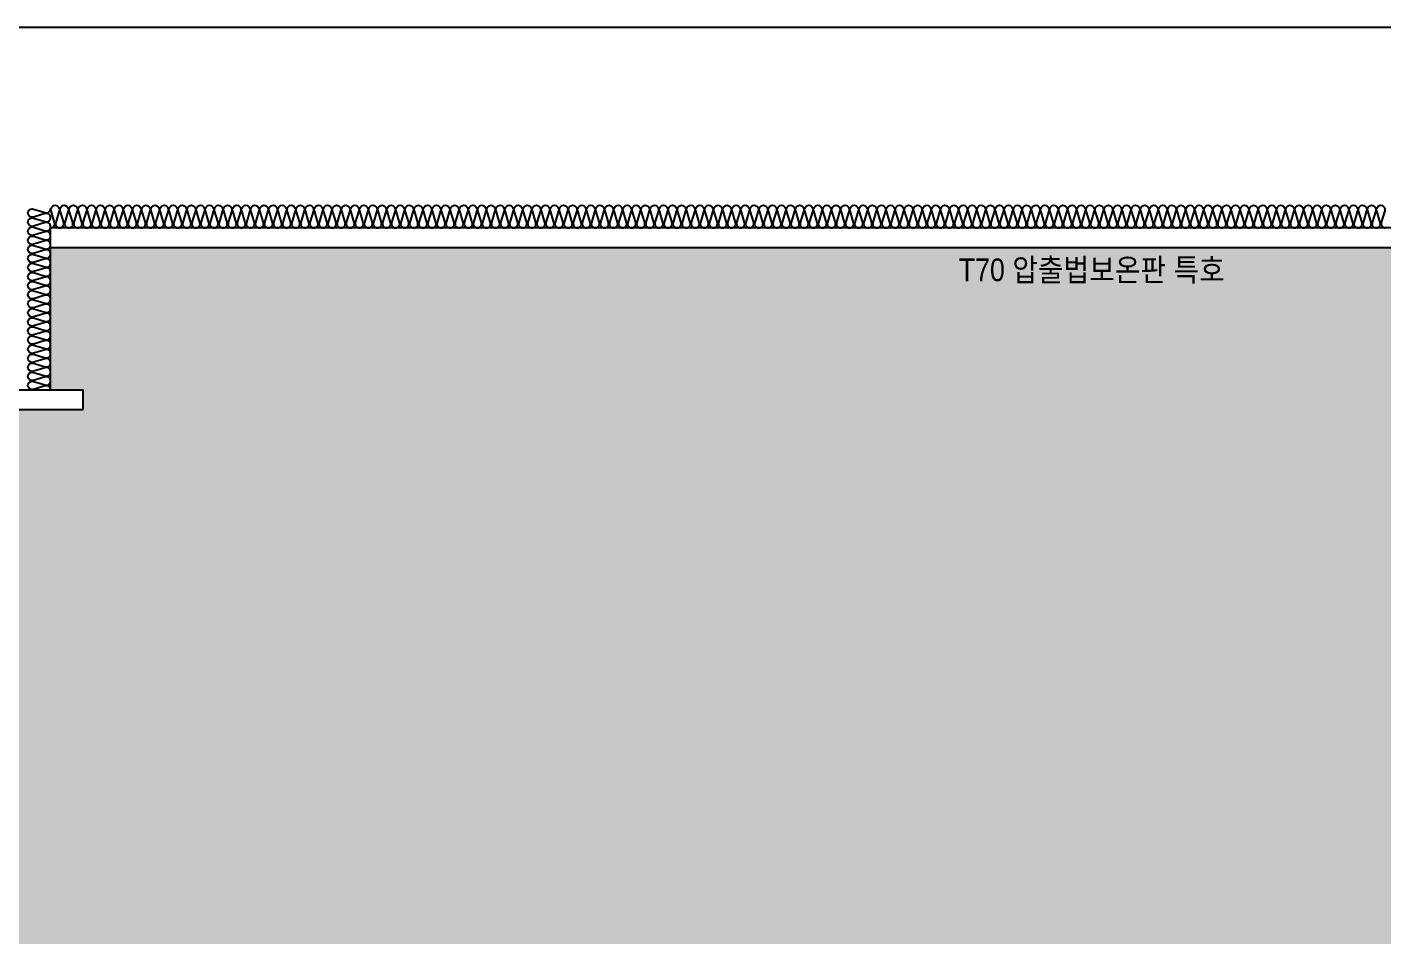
# Model space of a CAD drawing. Header units: millimetres. Extents: x 17311 to 801382, y -242618 to -104888.
# Drawn here: x 364158 to 368339, y -204284 to -201479 of the extents above; entities that cross this region are included whole.
import ezdxf
from ezdxf.enums import TextEntityAlignment as Align

# ---------------------------------------------------------------- set-up
doc = ezdxf.new("R2010")
doc.units = ezdxf.units.MM
doc.header["$LTSCALE"] = 250
for name, color, linetype in [('A-FIN', 6, 'Continuous'), ('A-버림CONC', 4, 'Continuous'), ('ISL', 251, 'Continuous'), ('지반', 254, 'Continuous')]:
    doc.layers.add(name, color=color, linetype=linetype)
doc.layers.add('NOPLOT-단열', color=225, linetype='Continuous', plot=False)
doc.styles.add('Gdim', font='')
doc.styles.get('Gdim').set_extended_font_data('Dotum')

msp = doc.modelspace()

# ---------------------------------------------------------------- hatches: boundary and pattern name
at = {"layer": '지반'}
h = msp.add_hatch(dxfattribs=at)
h.set_pattern_fill('EARTH', color=251, scale=70, angle=45)
h.paths.add_polyline_path([(230117.6, -201879.5), (230117.6, -213174), (380882.4, -213174), (380882.4, -201579.5), (370730.7, -201579.5), (370730.7, -201786.8), (370560.7, -201786.8), (370560.7, -202209.5), (371880.7, -202209.5), (371880.7, -203849.5), (371980.7, -203849.5), (371980.7, -203909.5), (368640.7, -203909.5), (368640.7, -203849.5), (368740.7, -203849.5), (368740.7, -202159.5), (364230.7, -202159.5), (364230.7, -202599.5), (364330.7, -202599.5), (364330.7, -202659.5), (363390.7, -202659.5), (363390.7, -202599.5), (363490.7, -202599.5), (363490.7, -202099.5), (362430.7, -202099.5), (362430.7, -203699.5), (362530.7, -203699.5), (362530.7, -203759.5), (358060.7, -203759.5), (358060.7, -203699.5), (358160.7, -203699.5), (358160.7, -202089.5), (351710.7, -202089.5), (351710.7, -204659.5), (351810.7, -204659.5), (351810.7, -204719.5), (347110.7, -204719.5), (347110.7, -204659.5), (347210.7, -204659.5), (347210.7, -202089.5), (340910.7, -202089.5), (340910.7, -204659.5), (341010.7, -204659.5), (341010.7, -204719.5), (336310.7, -204719.5), (336310.7, -204659.5), (336410.7, -204659.5), (336410.7, -202089.5), (330110.7, -202089.5), (330110.7, -204659.5), (330210.7, -204659.5), (330210.7, -204719.5), (325510.7, -204719.5), (325510.7, -204659.5), (325610.7, -204659.5), (325610.7, -202089.5), (319310.7, -202089.5), (319310.7, -203829.5), (319410.7, -203829.5), (319410.7, -203889.5), (314710.7, -203889.5), (314710.7, -203829.5), (314810.7, -203829.5), (314810.7, -202089.5), (308510.7, -202089.5), (308510.7, -203829.5), (308610.7, -203829.5), (308610.7, -203889.5), (303910.7, -203889.5), (303910.7, -203829.5), (304010.7, -203829.5), (304010.7, -202089.5), (297560.7, -202089.5), (297560.7, -203699.5), (297660.7, -203699.5), (297660.7, -203759.5), (293190.7, -203759.5), (293190.7, -203699.5), (293290.7, -203699.5), (293290.7, -203259.5), (286980.7, -203259.5), (286980.7, -204099.5), (287080.7, -204099.5), (287080.7, -204159.5), (283740.7, -204159.5), (283740.7, -204099.5), (283840.7, -204099.5), (283840.7, -202459.5), (285160.7, -202459.5), (285160.7, -202086.8), (284990.7, -202086.8), (284990.7, -201829.5), (283110.7, -201829.5), (283110.7, -202079.5), (283160.7, -202079.5), (283160.7, -202139.5), (282910.7, -202139.5), (282910.7, -202079.5), (282960.7, -202079.5), (282960.7, -201979.5), (271560.7, -201979.5), (271560.7, -201879.5)])

# ---------------------------------------------------------------- linework, layer by layer
at = {"layer": 'A-FIN'}
msp.add_line((364060.7, -201479.5), (370160.7, -201479.5), dxfattribs=at)
at = {"layer": 'A-버림CONC'}
for p, q in [((363390.7, -202599.5), (364330.7, -202599.5)), ((364330.7, -202659.5), (364330.7, -202599.5)), ((363390.7, -202659.5), (364330.7, -202659.5))]:
    msp.add_line(p, q, dxfattribs=at)
msp.add_lwpolyline([(364230.7, -202159.5), (368740.7, -202159.5)], dxfattribs=at)
at = {"layer": 'ISL'}
msp.add_line((364230.7, -202599.5), (364230.7, -202099.5), dxfattribs=at)
for points in [[(364230.7, -202599.5, 0.509267), (364213.7, -202587.1), (364177.6, -202597.8, -1.372593), (364177.6, -202573.1), (364213.7, -202583.8, 0.509267), (364230.7, -202571.5, 0.509267), (364213.7, -202559.1), (364177.6, -202569.8, -1.372593), (364177.6, -202545.1), (364213.7, -202555.8, 0.509267), (364230.7, -202543.5, 0.509267), (364213.7, -202531.1), (364177.6, -202541.8, -1.372593), (364177.6, -202517.1), (364213.7, -202527.8, 0.509267), (364230.7, -202515.5, 0.509267), (364213.7, -202503.1), (364177.6, -202513.8, -1.372593), (364177.6, -202489.1), (364213.7, -202499.8, 0.509267), (364230.7, -202487.5, 0.509267), (364213.7, -202475.1), (364177.6, -202485.8, -1.372593), (364177.6, -202461.1), (364213.7, -202471.8, 0.509267), (364230.7, -202459.5, 0.509267), (364213.7, -202447.1), (364177.6, -202457.8, -1.372593), (364177.6, -202433.1), (364213.7, -202443.8, 0.509267), (364230.7, -202431.5, 0.509267), (364213.7, -202419.1), (364177.6, -202429.8, -1.372593), (364177.6, -202405.1), (364213.7, -202415.8, 0.509267), (364230.7, -202403.5, 0.509267), (364213.7, -202391.1), (364177.6, -202401.8, -1.372593), (364177.6, -202377.1), (364213.7, -202387.8, 0.509267), (364230.7, -202375.5, 0.509267), (364213.7, -202363.1), (364177.6, -202373.8, -1.372593), (364177.6, -202349.1), (364213.7, -202359.8, 0.509267), (364230.7, -202347.5, 0.509267), (364213.7, -202335.1), (364177.6, -202345.8, -1.372593), (364177.6, -202321.1), (364213.7, -202331.8, 0.509267), (364230.7, -202319.5, 0.509267), (364213.7, -202307.1), (364177.6, -202317.8, -1.372593), (364177.6, -202293.1), (364213.7, -202303.8, 0.509267), (364230.7, -202291.5, 0.509267), (364213.7, -202279.1), (364177.6, -202289.8, -1.372593), (364177.6, -202265.1), (364213.7, -202275.8, 0.509267), (364230.7, -202263.5, 0.509267), (364213.7, -202251.1), (364177.6, -202261.8, -1.372593), (364177.6, -202237.1), (364213.7, -202247.8, 0.509267), (364230.7, -202235.5, 0.509267), (364213.7, -202223.1), (364177.6, -202233.8, -1.372593), (364177.6, -202209.1), (364213.7, -202219.8, 0.509267), (364230.7, -202207.5, 0.509267), (364213.7, -202195.1), (364177.6, -202205.8, -1.372593), (364177.6, -202181.1), (364213.7, -202191.8, 0.509267), (364230.7, -202179.5, 0.509267), (364213.7, -202167.1), (364177.6, -202177.8, -1.372593), (364177.6, -202153.1), (364213.7, -202163.8, 0.509267), (364230.7, -202151.5, 0.509267), (364213.7, -202139.1), (364177.6, -202149.8, -1.372593), (364177.6, -202125.1), (364213.7, -202135.8, 0.509267), (364230.7, -202123.5, 0.509267), (364213.7, -202111.1), (364177.6, -202121.8, -1.372593), (364177.6, -202097.1), (364213.7, -202107.8, 0.509267), (364230.7, -202095.5, 0.509267), (364213.7, -202083.1), (364177.6, -202093.8, -1.372593), (364177.6, -202069.1), (364213.7, -202079.8, 0.509267), (364230.7, -202067.5, 0.509267), (364213.7, -202055.1), (364177.6, -202065.8, -1.372593), (364177.6, -202041.1), (364213.7, -202051.8, 0.509267), (364230.7, -202039.5)], [(364230.7, -202099.5, 0.509267), (364243, -202082.5), (364232.3, -202046.4, -1.372593), (364257, -202046.4), (364246.3, -202082.5, 0.509267), (364258.7, -202099.5, 0.509267), (364271, -202082.5), (364260.3, -202046.4, -1.372593), (364285, -202046.4), (364274.3, -202082.5, 0.509267), (364286.7, -202099.5, 0.509267), (364299, -202082.5), (364288.3, -202046.4, -1.372593), (364313, -202046.4), (364302.3, -202082.5, 0.509267), (364314.7, -202099.5, 0.509267), (364327, -202082.5), (364316.3, -202046.4, -1.372593), (364341, -202046.4), (364330.3, -202082.5, 0.509267), (364342.7, -202099.5, 0.509267), (364355, -202082.5), (364344.3, -202046.4, -1.372593), (364369, -202046.4), (364358.3, -202082.5, 0.509267), (364370.7, -202099.5, 0.509267), (364383, -202082.5), (364372.3, -202046.4, -1.372593), (364397, -202046.4), (364386.3, -202082.5, 0.509267), (364398.7, -202099.5, 0.509267), (364411, -202082.5), (364400.3, -202046.4, -1.372593), (364425, -202046.4), (364414.3, -202082.5, 0.509267), (364426.7, -202099.5, 0.509267), (364439, -202082.5), (364428.3, -202046.4, -1.372593), (364453, -202046.4), (364442.3, -202082.5, 0.509267), (364454.7, -202099.5, 0.509267), (364467, -202082.5), (364456.3, -202046.4, -1.372593), (364481, -202046.4), (364470.3, -202082.5, 0.509267), (364482.7, -202099.5, 0.509267), (364495, -202082.5), (364484.3, -202046.4, -1.372593), (364509, -202046.4), (364498.3, -202082.5, 0.509267), (364510.7, -202099.5, 0.509267), (364523, -202082.5), (364512.3, -202046.4, -1.372593), (364537, -202046.4), (364526.3, -202082.5, 0.509267), (364538.7, -202099.5, 0.509267), (364551, -202082.5), (364540.3, -202046.4, -1.372593), (364565, -202046.4), (364554.3, -202082.5, 0.509267), (364566.7, -202099.5, 0.509267), (364579, -202082.5), (364568.3, -202046.4, -1.372593), (364593, -202046.4), (364582.3, -202082.5, 0.509267), (364594.7, -202099.5, 0.509267), (364607, -202082.5), (364596.3, -202046.4, -1.372593), (364621, -202046.4), (364610.3, -202082.5, 0.509267), (364622.7, -202099.5, 0.509267), (364635, -202082.5), (364624.3, -202046.4, -1.372593), (364649, -202046.4), (364638.3, -202082.5, 0.509267), (364650.7, -202099.5, 0.509267), (364663, -202082.5), (364652.3, -202046.4, -1.372593), (364677, -202046.4), (364666.3, -202082.5, 0.509267), (364678.7, -202099.5, 0.509267), (364691, -202082.5), (364680.3, -202046.4, -1.372593), (364705, -202046.4), (364694.3, -202082.5, 0.509267), (364706.7, -202099.5, 0.509267), (364719, -202082.5), (364708.3, -202046.4, -1.372593), (364733, -202046.4), (364722.3, -202082.5, 0.509267), (364734.7, -202099.5, 0.509267), (364747, -202082.5), (364736.3, -202046.4, -1.372593), (364761, -202046.4), (364750.3, -202082.5, 0.509267), (364762.7, -202099.5, 0.509267), (364775, -202082.5), (364764.3, -202046.4, -1.372593), (364789, -202046.4), (364778.3, -202082.5, 0.509267), (364790.7, -202099.5, 0.509267), (364803, -202082.5), (364792.3, -202046.4, -1.372593), (364817, -202046.4), (364806.3, -202082.5, 0.509267), (364818.7, -202099.5, 0.509267), (364831, -202082.5), (364820.3, -202046.4, -1.372593), (364845, -202046.4), (364834.3, -202082.5, 0.509267), (364846.7, -202099.5, 0.509267), (364859, -202082.5), (364848.3, -202046.4, -1.372593), (364873, -202046.4), (364862.3, -202082.5, 0.509267), (364874.7, -202099.5, 0.509267), (364887, -202082.5), (364876.3, -202046.4, -1.372593), (364901, -202046.4), (364890.3, -202082.5, 0.509267), (364902.7, -202099.5, 0.509267), (364915, -202082.5), (364904.3, -202046.4, -1.372593), (364929, -202046.4), (364918.3, -202082.5, 0.509267), (364930.7, -202099.5, 0.509267), (364943, -202082.5), (364932.3, -202046.4, -1.372593), (364957, -202046.4), (364946.3, -202082.5, 0.509267), (364958.7, -202099.5, 0.509267), (364971, -202082.5), (364960.3, -202046.4, -1.372593), (364985, -202046.4), (364974.3, -202082.5, 0.509267), (364986.7, -202099.5, 0.509267), (364999, -202082.5), (364988.3, -202046.4, -1.372593), (365013, -202046.4), (365002.3, -202082.5, 0.509267), (365014.7, -202099.5, 0.509267), (365027, -202082.5), (365016.3, -202046.4, -1.372593), (365041, -202046.4), (365030.3, -202082.5, 0.509267), (365042.7, -202099.5, 0.509267), (365055, -202082.5), (365044.3, -202046.4, -1.372593), (365069, -202046.4), (365058.3, -202082.5, 0.509267), (365070.7, -202099.5, 0.509267), (365083, -202082.5), (365072.3, -202046.4, -1.372593), (365097, -202046.4), (365086.3, -202082.5, 0.509267), (365098.7, -202099.5, 0.509267), (365111, -202082.5), (365100.3, -202046.4, -1.372593), (365125, -202046.4), (365114.3, -202082.5, 0.509267), (365126.7, -202099.5, 0.509267), (365139, -202082.5), (365128.3, -202046.4, -1.372593), (365153, -202046.4), (365142.3, -202082.5, 0.509267), (365154.7, -202099.5, 0.509267), (365167, -202082.5), (365156.3, -202046.4, -1.372593), (365181, -202046.4), (365170.3, -202082.5, 0.509267), (365182.7, -202099.5, 0.509267), (365195, -202082.5), (365184.3, -202046.4, -1.372593), (365209, -202046.4), (365198.3, -202082.5, 0.509267), (365210.7, -202099.5, 0.509267), (365223, -202082.5), (365212.3, -202046.4, -1.372593), (365237, -202046.4), (365226.3, -202082.5, 0.509267), (365238.7, -202099.5, 0.509267), (365251, -202082.5), (365240.3, -202046.4, -1.372593), (365265, -202046.4), (365254.3, -202082.5, 0.509267), (365266.7, -202099.5, 0.509267), (365279, -202082.5), (365268.3, -202046.4, -1.372593), (365293, -202046.4), (365282.3, -202082.5, 0.509267), (365294.7, -202099.5, 0.509267), (365307, -202082.5), (365296.3, -202046.4, -1.372593), (365321, -202046.4), (365310.3, -202082.5, 0.509267), (365322.7, -202099.5, 0.509267), (365335, -202082.5), (365324.3, -202046.4, -1.372593), (365349, -202046.4), (365338.3, -202082.5, 0.509267), (365350.7, -202099.5, 0.509267), (365363, -202082.5), (365352.3, -202046.4, -1.372593), (365377, -202046.4), (365366.3, -202082.5, 0.509267), (365378.7, -202099.5, 0.509267), (365391, -202082.5), (365380.3, -202046.4, -1.372593), (365405, -202046.4), (365394.3, -202082.5, 0.509267), (365406.7, -202099.5, 0.509267), (365419, -202082.5), (365408.3, -202046.4, -1.372593), (365433, -202046.4), (365422.3, -202082.5, 0.509267), (365434.7, -202099.5, 0.509267), (365447, -202082.5), (365436.3, -202046.4, -1.372593), (365461, -202046.4), (365450.3, -202082.5, 0.509267), (365462.7, -202099.5, 0.509267), (365475, -202082.5), (365464.3, -202046.4, -1.372593), (365489, -202046.4), (365478.3, -202082.5, 0.509267), (365490.7, -202099.5, 0.509267), (365503, -202082.5), (365492.3, -202046.4, -1.372593), (365517, -202046.4), (365506.3, -202082.5, 0.509267), (365518.7, -202099.5, 0.509267), (365531, -202082.5), (365520.3, -202046.4, -1.372593), (365545, -202046.4), (365534.3, -202082.5, 0.509267), (365546.7, -202099.5, 0.509267), (365559, -202082.5), (365548.3, -202046.4, -1.372593), (365573, -202046.4), (365562.3, -202082.5, 0.509267), (365574.7, -202099.5, 0.509267), (365587, -202082.5), (365576.3, -202046.4, -1.372593), (365601, -202046.4), (365590.3, -202082.5, 0.509267), (365602.7, -202099.5, 0.509267), (365615, -202082.5), (365604.3, -202046.4, -1.372593), (365629, -202046.4), (365618.3, -202082.5, 0.509267), (365630.7, -202099.5, 0.509267), (365643, -202082.5), (365632.3, -202046.4, -1.372593), (365657, -202046.4), (365646.3, -202082.5, 0.509267), (365658.7, -202099.5, 0.509267), (365671, -202082.5), (365660.3, -202046.4, -1.372593), (365685, -202046.4), (365674.3, -202082.5, 0.509267), (365686.7, -202099.5, 0.509267), (365699, -202082.5), (365688.3, -202046.4, -1.372593), (365713, -202046.4), (365702.3, -202082.5, 0.509267), (365714.7, -202099.5, 0.509267), (365727, -202082.5), (365716.3, -202046.4, -1.372593), (365741, -202046.4), (365730.3, -202082.5, 0.509267), (365742.7, -202099.5, 0.509267), (365755, -202082.5), (365744.3, -202046.4, -1.372593), (365769, -202046.4), (365758.3, -202082.5, 0.509267), (365770.7, -202099.5, 0.509267), (365783, -202082.5), (365772.3, -202046.4, -1.372593), (365797, -202046.4), (365786.3, -202082.5, 0.509267), (365798.7, -202099.5, 0.509267), (365811, -202082.5), (365800.3, -202046.4, -1.372593), (365825, -202046.4), (365814.3, -202082.5, 0.509267), (365826.7, -202099.5, 0.509267), (365839, -202082.5), (365828.3, -202046.4, -1.372593), (365853, -202046.4), (365842.3, -202082.5, 0.509267), (365854.7, -202099.5, 0.509267), (365867, -202082.5), (365856.3, -202046.4, -1.372593), (365881, -202046.4), (365870.3, -202082.5, 0.509267), (365882.7, -202099.5, 0.509267), (365895, -202082.5), (365884.3, -202046.4, -1.372593), (365909, -202046.4), (365898.3, -202082.5, 0.509267), (365910.7, -202099.5, 0.509267), (365923, -202082.5), (365912.3, -202046.4, -1.372593), (365937, -202046.4), (365926.3, -202082.5, 0.509267), (365938.7, -202099.5, 0.509267), (365951, -202082.5), (365940.3, -202046.4, -1.372593), (365965, -202046.4), (365954.3, -202082.5, 0.509267), (365966.7, -202099.5, 0.509267), (365979, -202082.5), (365968.3, -202046.4, -1.372593), (365993, -202046.4), (365982.3, -202082.5, 0.509267), (365994.7, -202099.5, 0.509267), (366007, -202082.5), (365996.3, -202046.4, -1.372593), (366021, -202046.4), (366010.3, -202082.5, 0.509267), (366022.7, -202099.5, 0.509267), (366035, -202082.5), (366024.3, -202046.4, -1.372593), (366049, -202046.4), (366038.3, -202082.5, 0.509267), (366050.7, -202099.5, 0.509267), (366063, -202082.5), (366052.3, -202046.4, -1.372593), (366077, -202046.4), (366066.3, -202082.5, 0.509267), (366078.7, -202099.5, 0.509267), (366091, -202082.5), (366080.3, -202046.4, -1.372593), (366105, -202046.4), (366094.3, -202082.5, 0.509267), (366106.7, -202099.5, 0.509267), (366119, -202082.5), (366108.3, -202046.4, -1.372593), (366133, -202046.4), (366122.3, -202082.5, 0.509267), (366134.7, -202099.5, 0.509267), (366147, -202082.5), (366136.3, -202046.4, -1.372593), (366161, -202046.4), (366150.3, -202082.5, 0.509267), (366162.7, -202099.5, 0.509267), (366175, -202082.5), (366164.3, -202046.4, -1.372593), (366189, -202046.4), (366178.3, -202082.5, 0.509267), (366190.7, -202099.5, 0.509267), (366203, -202082.5), (366192.3, -202046.4, -1.372593), (366217, -202046.4), (366206.3, -202082.5, 0.509267), (366218.7, -202099.5, 0.509267), (366231, -202082.5), (366220.3, -202046.4, -1.372593), (366245, -202046.4), (366234.3, -202082.5, 0.509267), (366246.7, -202099.5, 0.509267), (366259, -202082.5), (366248.3, -202046.4, -1.372593), (366273, -202046.4), (366262.3, -202082.5, 0.509267), (366274.7, -202099.5, 0.509267), (366287, -202082.5), (366276.3, -202046.4, -1.372593), (366301, -202046.4), (366290.3, -202082.5, 0.509267), (366302.7, -202099.5, 0.509267), (366315, -202082.5), (366304.3, -202046.4, -1.372593), (366329, -202046.4), (366318.3, -202082.5, 0.509267), (366330.7, -202099.5, 0.509267), (366343, -202082.5), (366332.3, -202046.4, -1.372593), (366357, -202046.4), (366346.3, -202082.5, 0.509267), (366358.7, -202099.5, 0.509267), (366371, -202082.5), (366360.3, -202046.4, -1.372593), (366385, -202046.4), (366374.3, -202082.5, 0.509267), (366386.7, -202099.5, 0.509267), (366399, -202082.5), (366388.3, -202046.4, -1.372593), (366413, -202046.4), (366402.3, -202082.5, 0.509267), (366414.7, -202099.5, 0.509267), (366427, -202082.5), (366416.3, -202046.4, -1.372593), (366441, -202046.4), (366430.3, -202082.5, 0.509267), (366442.7, -202099.5, 0.509267), (366455, -202082.5), (366444.3, -202046.4, -1.372593), (366469, -202046.4), (366458.3, -202082.5, 0.509267), (366470.7, -202099.5, 0.509267), (366483, -202082.5), (366472.3, -202046.4, -1.372593), (366497, -202046.4), (366486.3, -202082.5, 0.509267), (366498.7, -202099.5, 0.509267), (366511, -202082.5), (366500.3, -202046.4, -1.372593), (366525, -202046.4), (366514.3, -202082.5, 0.509267), (366526.7, -202099.5, 0.509267), (366539, -202082.5), (366528.3, -202046.4, -1.372593), (366553, -202046.4), (366542.3, -202082.5, 0.509267), (366554.7, -202099.5, 0.509267), (366567, -202082.5), (366556.3, -202046.4, -1.372593), (366581, -202046.4), (366570.3, -202082.5, 0.509267), (366582.7, -202099.5, 0.509267), (366595, -202082.5), (366584.3, -202046.4, -1.372593), (366609, -202046.4), (366598.3, -202082.5, 0.509267), (366610.7, -202099.5, 0.509267), (366623, -202082.5), (366612.3, -202046.4, -1.372593), (366637, -202046.4), (366626.3, -202082.5, 0.509267), (366638.7, -202099.5, 0.509267), (366651, -202082.5), (366640.3, -202046.4, -1.372593), (366665, -202046.4), (366654.3, -202082.5, 0.509267), (366666.7, -202099.5, 0.509267), (366679, -202082.5), (366668.3, -202046.4, -1.372593), (366693, -202046.4), (366682.3, -202082.5, 0.509267), (366694.7, -202099.5, 0.509267), (366707, -202082.5), (366696.3, -202046.4, -1.372593), (366721, -202046.4), (366710.3, -202082.5, 0.509267), (366722.7, -202099.5, 0.509267), (366735, -202082.5), (366724.3, -202046.4, -1.372593), (366749, -202046.4), (366738.3, -202082.5, 0.509267), (366750.7, -202099.5, 0.509267), (366763, -202082.5), (366752.3, -202046.4, -1.372593), (366777, -202046.4), (366766.3, -202082.5, 0.509267), (366778.7, -202099.5, 0.509267), (366791, -202082.5), (366780.3, -202046.4, -1.372593), (366805, -202046.4), (366794.3, -202082.5, 0.509267), (366806.7, -202099.5, 0.509267), (366819, -202082.5), (366808.3, -202046.4, -1.372593), (366833, -202046.4), (366822.3, -202082.5, 0.509267), (366834.7, -202099.5, 0.509267), (366847, -202082.5), (366836.3, -202046.4, -1.372593), (366861, -202046.4), (366850.3, -202082.5, 0.509267), (366862.7, -202099.5, 0.509267), (366875, -202082.5), (366864.3, -202046.4, -1.372593), (366889, -202046.4), (366878.3, -202082.5, 0.509267), (366890.7, -202099.5, 0.509267), (366903, -202082.5), (366892.3, -202046.4, -1.372593), (366917, -202046.4), (366906.3, -202082.5, 0.509267), (366918.7, -202099.5, 0.509267), (366931, -202082.5), (366920.3, -202046.4, -1.372593), (366945, -202046.4), (366934.3, -202082.5, 0.509267), (366946.7, -202099.5, 0.509267), (366959, -202082.5), (366948.3, -202046.4, -1.372593), (366973, -202046.4), (366962.3, -202082.5, 0.509267), (366974.7, -202099.5, 0.509267), (366987, -202082.5), (366976.3, -202046.4, -1.372593), (367001, -202046.4), (366990.3, -202082.5, 0.509267), (367002.7, -202099.5, 0.509267), (367015, -202082.5), (367004.3, -202046.4, -1.372593), (367029, -202046.4), (367018.3, -202082.5, 0.509267), (367030.7, -202099.5, 0.509267), (367043, -202082.5), (367032.3, -202046.4, -1.372593), (367057, -202046.4), (367046.3, -202082.5, 0.509267), (367058.7, -202099.5, 0.509267), (367071, -202082.5), (367060.3, -202046.4, -1.372593), (367085, -202046.4), (367074.3, -202082.5, 0.509267), (367086.7, -202099.5, 0.509267), (367099, -202082.5), (367088.3, -202046.4, -1.372593), (367113, -202046.4), (367102.3, -202082.5, 0.509267), (367114.7, -202099.5, 0.509267), (367127, -202082.5), (367116.3, -202046.4, -1.372593), (367141, -202046.4), (367130.3, -202082.5, 0.509267), (367142.7, -202099.5, 0.509267), (367155, -202082.5), (367144.3, -202046.4, -1.372593), (367169, -202046.4), (367158.3, -202082.5, 0.509267), (367170.7, -202099.5, 0.509267), (367183, -202082.5), (367172.3, -202046.4, -1.372593), (367197, -202046.4), (367186.3, -202082.5, 0.509267), (367198.7, -202099.5, 0.509267), (367211, -202082.5), (367200.3, -202046.4, -1.372593), (367225, -202046.4), (367214.3, -202082.5, 0.509267), (367226.7, -202099.5, 0.509267), (367239, -202082.5), (367228.3, -202046.4, -1.372593), (367253, -202046.4), (367242.3, -202082.5, 0.509267), (367254.7, -202099.5, 0.509267), (367267, -202082.5), (367256.3, -202046.4, -1.372593), (367281, -202046.4), (367270.3, -202082.5, 0.509267), (367282.7, -202099.5, 0.509267), (367295, -202082.5), (367284.3, -202046.4, -1.372593), (367309, -202046.4), (367298.3, -202082.5, 0.509267), (367310.7, -202099.5, 0.509267), (367323, -202082.5), (367312.3, -202046.4, -1.372593), (367337, -202046.4), (367326.3, -202082.5, 0.509267), (367338.7, -202099.5, 0.509267), (367351, -202082.5), (367340.3, -202046.4, -1.372593), (367365, -202046.4), (367354.3, -202082.5, 0.509267), (367366.7, -202099.5, 0.509267), (367379, -202082.5), (367368.3, -202046.4, -1.372593), (367393, -202046.4), (367382.3, -202082.5, 0.509267), (367394.7, -202099.5, 0.509267), (367407, -202082.5), (367396.3, -202046.4, -1.372593), (367421, -202046.4), (367410.3, -202082.5, 0.509267), (367422.7, -202099.5, 0.509267), (367435, -202082.5), (367424.3, -202046.4, -1.372593), (367449, -202046.4), (367438.3, -202082.5, 0.509267), (367450.7, -202099.5, 0.509267), (367463, -202082.5), (367452.3, -202046.4, -1.372593), (367477, -202046.4), (367466.3, -202082.5, 0.509267), (367478.7, -202099.5, 0.509267), (367491, -202082.5), (367480.3, -202046.4, -1.372593), (367505, -202046.4), (367494.3, -202082.5, 0.509267), (367506.7, -202099.5, 0.509267), (367519, -202082.5), (367508.3, -202046.4, -1.372593), (367533, -202046.4), (367522.3, -202082.5, 0.509267), (367534.7, -202099.5, 0.509267), (367547, -202082.5), (367536.3, -202046.4, -1.372593), (367561, -202046.4), (367550.3, -202082.5, 0.509267), (367562.7, -202099.5, 0.509267), (367575, -202082.5), (367564.3, -202046.4, -1.372593), (367589, -202046.4), (367578.3, -202082.5, 0.509267), (367590.7, -202099.5, 0.509267), (367603, -202082.5), (367592.3, -202046.4, -1.372593), (367617, -202046.4), (367606.3, -202082.5, 0.509267), (367618.7, -202099.5, 0.509267), (367631, -202082.5), (367620.3, -202046.4, -1.372593), (367645, -202046.4), (367634.3, -202082.5, 0.509267), (367646.7, -202099.5, 0.509267), (367659, -202082.5), (367648.3, -202046.4, -1.372593), (367673, -202046.4), (367662.3, -202082.5, 0.509267), (367674.7, -202099.5, 0.509267), (367687, -202082.5), (367676.3, -202046.4, -1.372593), (367701, -202046.4), (367690.3, -202082.5, 0.509267), (367702.7, -202099.5, 0.509267), (367715, -202082.5), (367704.3, -202046.4, -1.372593), (367729, -202046.4), (367718.3, -202082.5, 0.509267), (367730.7, -202099.5, 0.509267), (367743, -202082.5), (367732.3, -202046.4, -1.372593), (367757, -202046.4), (367746.3, -202082.5, 0.509267), (367758.7, -202099.5, 0.509267), (367771, -202082.5), (367760.3, -202046.4, -1.372593), (367785, -202046.4), (367774.3, -202082.5, 0.509267), (367786.7, -202099.5, 0.509267), (367799, -202082.5), (367788.3, -202046.4, -1.372593), (367813, -202046.4), (367802.3, -202082.5, 0.509267), (367814.7, -202099.5, 0.509267), (367827, -202082.5), (367816.3, -202046.4, -1.372593), (367841, -202046.4), (367830.3, -202082.5, 0.509267), (367842.7, -202099.5, 0.509267), (367855, -202082.5), (367844.3, -202046.4, -1.372593), (367869, -202046.4), (367858.3, -202082.5, 0.509267), (367870.7, -202099.5, 0.509267), (367883, -202082.5), (367872.3, -202046.4, -1.372593), (367897, -202046.4), (367886.3, -202082.5, 0.509267), (367898.7, -202099.5, 0.509267), (367911, -202082.5), (367900.3, -202046.4, -1.372593), (367925, -202046.4), (367914.3, -202082.5, 0.509267), (367926.7, -202099.5, 0.509267), (367939, -202082.5), (367928.3, -202046.4, -1.372593), (367953, -202046.4), (367942.3, -202082.5, 0.509267), (367954.7, -202099.5, 0.509267), (367967, -202082.5), (367956.3, -202046.4, -1.372593), (367981, -202046.4), (367970.3, -202082.5, 0.509267), (367982.7, -202099.5, 0.509267), (367995, -202082.5), (367984.3, -202046.4, -1.372593), (368009, -202046.4), (367998.3, -202082.5, 0.509267), (368010.7, -202099.5, 0.509267), (368023, -202082.5), (368012.3, -202046.4, -1.372593), (368037, -202046.4), (368026.3, -202082.5, 0.509267), (368038.7, -202099.5, 0.509267), (368051, -202082.5), (368040.3, -202046.4, -1.372593), (368065, -202046.4), (368054.3, -202082.5, 0.509267), (368066.7, -202099.5, 0.509267), (368079, -202082.5), (368068.3, -202046.4, -1.372593), (368093, -202046.4), (368082.3, -202082.5, 0.509267), (368094.7, -202099.5, 0.509267), (368107, -202082.5), (368096.3, -202046.4, -1.372593), (368121, -202046.4), (368110.3, -202082.5, 0.509267), (368122.7, -202099.5, 0.509267), (368135, -202082.5), (368124.3, -202046.4, -1.372593), (368149, -202046.4), (368138.3, -202082.5, 0.509267), (368150.7, -202099.5, 0.509267), (368163, -202082.5), (368152.3, -202046.4, -1.372593), (368177, -202046.4), (368166.3, -202082.5, 0.509267), (368178.7, -202099.5, 0.509267), (368191, -202082.5), (368180.3, -202046.4, -1.372593), (368205, -202046.4), (368194.3, -202082.5, 0.509267), (368206.7, -202099.5, 0.509267), (368219, -202082.5), (368208.3, -202046.4, -1.372593), (368233, -202046.4), (368222.3, -202082.5, 0.509267), (368234.7, -202099.5, 0.509267), (368247, -202082.5), (368236.3, -202046.4, -1.372593), (368261, -202046.4), (368250.3, -202082.5, 0.509267), (368262.7, -202099.5, 0.509267), (368275, -202082.5), (368264.3, -202046.4, -1.372593), (368289, -202046.4), (368278.3, -202082.5, 0.509267), (368290.7, -202099.5, 0.509267), (368303, -202082.5), (368292.3, -202046.4, -1.372593), (368317, -202046.4), (368306.3, -202082.5, 0.509267), (368318.7, -202099.5, 0.509267), (368331, -202082.5), (368320.3, -202046.4, -1.372593), (368345, -202046.4), (368334.3, -202082.5, 0.509267), (368346.7, -202099.5, 0.509267)]]:
    msp.add_lwpolyline(points, format="xyb", dxfattribs=at)
msp.add_lwpolyline([(370560.7, -202209.5), (371880.7, -202209.5), (371880.7, -203849.5), (368740.7, -203849.5), (368740.7, -202099.5), (364230.7, -202099.5)], dxfattribs=at)

# ---------------------------------------------------------------- texts
at = {"layer": 'NOPLOT-단열', "style": 'Gdim', "width": 0.9}
msp.add_text('T70 압출법보온판 특호', height=70, dxfattribs=at).set_placement((367441.5, -202228.7), align=Align.MIDDLE_CENTER)

doc.saveas('drawing.dxf')
